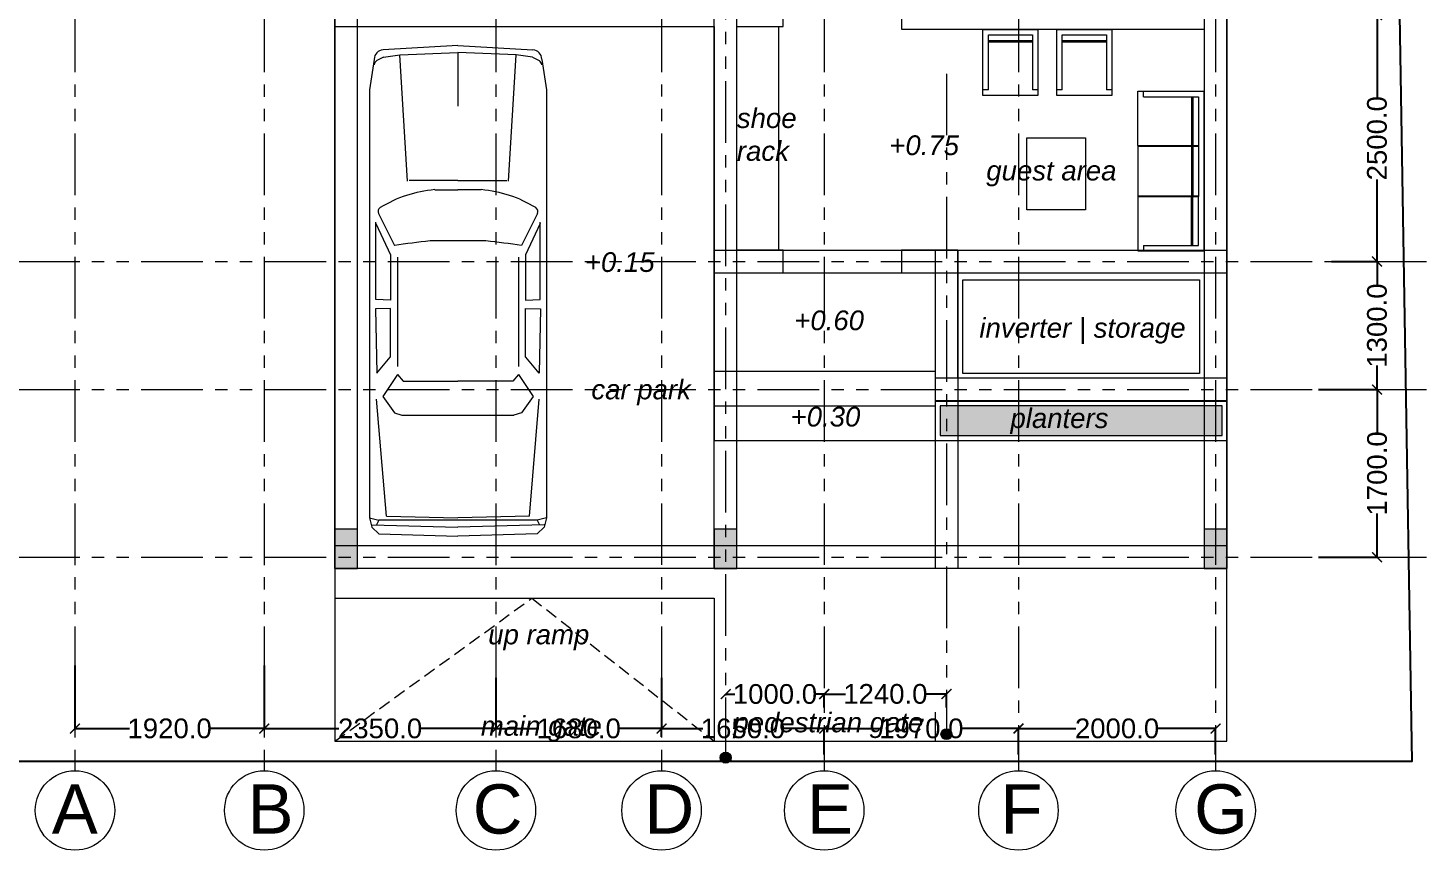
# Model space of a CAD drawing. Header units: millimetres. Extents: x 823088 to 974770, y -118861 to 5314.
# Drawn here: x 906656 to 920769, y -63420 to -55079 of the extents above; entities that cross this region are included whole.
import ezdxf

# ---------------------------------------------------------------- set-up
doc = ezdxf.new("R2010")
doc.units = ezdxf.units.MM
doc.header["$MEASUREMENT"] = 0
doc.linetypes.add('DASHED', pattern=[0.75, 0.5, -0.25])
doc.linetypes.add('PHANTOM', pattern=[2.5, 1.25, -0.25, 0.25, -0.25, 0.25, -0.25])
doc.layers.add('FURNITURE', color=253, linetype='Continuous', lineweight=5)
doc.styles.get("Standard").update_dxf_attribs({"font": 'arial.ttf'})
doc.dimstyles.new('bigdim', dxfattribs={"dimtxt": 200, "dimasz": 100, "dimexe": 0.18, "dimexo": 0.0625, "dimgap": 0.09, "dimtad": 0, "dimdec": 1, "dimzin": 0, "dimdsep": 46, "dimtxsty": 'Standard', "dimblk": 'ARCHTICK', "dimblk1": 'ARCHTICK', "dimblk2": 'ARCHTICK', "dimcen": 0.09, "dimadec": 0, "dimazin": 0, "dimtfac": 1, "dimtdec": 1, "dimtofl": 0, "dimtmove": 0, "dimatfit": 3, "dimfxl": 1, "dimtolj": 1, "dimtzin": 0, "dimarcsym": 0})

# ---------------------------------------------------------------- blocks, each defined once
blk = doc.blocks.new('sdasdas')
at = {"lineweight": 9, "transparency": 33554505}
h = blk.add_hatch(color=3, dxfattribs=at)
h.dxf.hatch_style = 1
h.paths.add_polyline_path([(485403, 21983), (485173, 21983), (485173, 21583), (485403, 21583)])
at = {"color": 3, "lineweight": 9}
blk.add_lwpolyline([(485403, 21983), (485173, 21983), (485173, 21583), (485403, 21583)], close=True, dxfattribs=at)
blk = doc.blocks.new('bvvbbbbvbvbvb')
at = {"color": 6, "lineweight": 30}
for p in [(-14303, -11582), (-10453, -11582), (-5483, -11582)]:
    blk.add_blockref('sdasdas', p, dxfattribs=at)
blk = doc.blocks.new('guest sofa 01')
at = {"layer": 'FURNITURE', "color": 251, "true_color": 0x636466}
for p, q in [((366795, 18380), (366795, 20000)), ((367466, 20000), (366795, 20000)), ((367410, 19944), (366851, 19944)), ((366851, 19944), (366851, 19449)), ((366907, 19944), (366907, 19449)), ((366921, 19944), (366921, 19449)), ((367410, 19944), (367410, 20000)), ((367466, 19449), (367466, 20000)), ((367466, 19449), (366851, 19449)), ((366851, 19442), (366851, 19449)), ((367466, 19442), (366851, 19442)), ((366851, 18939), (366851, 19442)), ((366907, 18939), (366907, 19442)), ((366921, 18939), (366921, 19442)), ((367466, 19442), (367466, 19449)), ((367466, 18939), (367466, 19442)), ((367466, 18939), (366851, 18939)), ((366851, 18931), (366851, 18939)), ((366851, 18436), (366851, 18931)), ((367466, 18931), (366851, 18931)), ((366907, 18436), (366907, 18931)), ((366921, 18436), (366921, 18931)), ((367466, 18931), (367466, 18939)), ((367466, 18931), (367466, 18380)), ((367000, 18380), (366795, 18380)), ((367410, 18436), (366851, 18436)), ((367466, 18380), (367000, 18380)), ((367410, 18436), (367410, 18380)), ((367729, 17753), (367729, 18423)), ((367729, 18423), (368288, 18423)), ((367729, 18367), (367785, 18367)), ((367785, 17809), (367785, 18367)), ((368232, 18367), (368232, 17809)), ((368232, 18367), (368288, 18367)), ((368288, 18423), (368288, 17753)), ((368479, 17753), (368479, 18423)), ((368479, 18423), (369038, 18423)), ((368479, 18367), (368535, 18367)), ((368535, 17809), (368535, 18367)), ((368982, 18367), (368982, 17809)), ((368982, 18367), (369038, 18367)), ((369038, 18423), (369038, 17753)), ((368232, 17878), (367785, 17878)), ((368232, 17864), (367785, 17864)), ((368232, 17809), (367785, 17809)), ((368982, 17878), (368535, 17878)), ((368982, 17864), (368535, 17864)), ((368982, 17809), (368535, 17809)), ((368288, 17753), (367729, 17753)), ((369038, 17753), (368479, 17753))]:
    blk.add_line(p, q, dxfattribs=at)
blk = doc.blocks.new('02PCAR12')
at = {"color": 0, "linetype": 'ByBlock'}
for p, q in [((-207, 37), (-210, 34)), ((-203, 38), (-207, 37)), ((-206, 37), (-207, 0)), ((-203, 38.08), (-204, 34.08)), ((-19, 38), (-203, 38)), ((-6, 36), (-19, 38)), ((-210, 34), (-211, 0)), ((-204, 34.08), (-206, 35.08)), ((-204, -34), (-204, 34)), ((-202.36, 30.78), (-203, 0)), ((-202.36, 30.78), (-152, 35)), ((-150.83, 32.3), (-157.9, 27.3)), ((-141.48, 25.99), (-150.83, 32.3)), ((-113.23, 35.5), (-140.79, 34.89)), ((-140.79, 34.89), (-133.96, 29.23)), ((-113, 29), (-113.23, 35.5)), ((-109.42, 29.02), (-109.19, 35.33)), ((-109.19, 35.33), (-75.91, 35.3)), ((-76.45, 35.3), (-90, 29)), ((-72.15, 34.24), (-85.91, 27.37)), ((-5, 32), (-6.45, 34.89)), ((-5, 32), (-4, 25)), ((0, 0), (-1.8, 32.21)), ((-157.9, 27.3), (-158.93, 24.08)), ((-158.93, 24.08), (-158.93, -24)), ((-141.48, 25.99), (-144.24, 23.52)), ((-91, 26), (-138, 26)), ((-134, 29), (-113, 29)), ((-90, 29), (-109.42, 29.02)), ((-58.25, 21.76), (-4, 25)), ((-4, 25), (-3, 0)), ((-144.24, 23.52), (-144.24, 0)), ((-58, 0), (-58, 21)), ((-84, -12), (-84, 12)), ((-62, 10), (-62, 0)), ((-210, -34), (-211, 0)), ((-206, -37), (-207, 0)), ((-202.36, -30.78), (-203, 0)), ((-144.24, -23.52), (-144.24, 0)), ((-62, -10), (-62, 0)), ((-58, 0), (-58, -21)), ((-3, 0), (-26, 0)), ((-4, -25), (-3, 0)), ((0, 0), (-1.8, -32.21)), ((-141.48, -25.99), (-144.24, -23.52)), ((-58.25, -21.76), (-4, -25)), ((-157.9, -27.3), (-158.93, -24.08)), ((-150.83, -32.3), (-157.9, -27.3)), ((-141.48, -25.99), (-150.83, -32.3)), ((-140.79, -34.89), (-133.96, -29.23)), ((-91, -26), (-138, -26)), ((-134, -29), (-113, -29)), ((-113, -29), (-113.23, -35.5)), ((-90, -29), (-109.42, -29.02)), ((-109.42, -29.02), (-109.19, -35.33)), ((-76.45, -35.3), (-90, -29)), ((-72.15, -34.24), (-85.91, -27.37)), ((-5, -32), (-4, -25)), ((-207, -37), (-210, -34)), ((-204, -34), (-206, -35)), ((-203, -38), (-204, -34)), ((-202.36, -30.69), (-152, -34.92)), ((-113.23, -35.5), (-140.79, -34.89)), ((-109.19, -35.33), (-75.91, -35.3)), ((-5, -32), (-6.45, -34.89)), ((-203, -38), (-207, -37)), ((-19, -38), (-203, -38)), ((-6, -36), (-19, -38))]:
    blk.add_line(p, q, dxfattribs=at)
for centre, radius, start, end in [((-8.24, 34), 2, 26.56505, 90), ((-5.8, 32), 4, 3.01279, 90), ((-71.36, 32.4), 2, 31.5638, 113.12574), ((-115.33, 5.39), 53.61, 4.93792, 31.5638), ((-461.05, -27.14), 379.08, 5.92644, 8.26698), ((-115.33, -5.39), 53.61, 328.4362, 355.06208), ((-461.05, 27.14), 379.08, 351.73302, 354.07356), ((-71.36, -32.4), 2, 246.87426, 328.4362), ((-8.24, -34), 2, 270, 333.43495), ((-5.8, -32), 4, 270, 356.98721)]:
    blk.add_arc(centre, radius, start, end, dxfattribs=at)
blk = doc.blocks.new('asdasdas')
at = {"lineweight": 13, "transparency": 33554559}
h = blk.add_hatch(dxfattribs=at)
h.set_pattern_fill('ANSI31', color=1)
h.set_pattern_definition([(45, (536782.59999, -69353.27626), (-0.08838834765, 0.08838834765), [])])
h.paths.add_polyline_path([(915909, -56997), (918769, -56997), (918769, -56697), (915909, -56697)])
at = {"color": 1, "lineweight": 13}
for p, q in [((915859, -56347), (913619, -56347)), ((913619, -56697), (915859, -56697)), ((915859, -59803), (915859, -60103))]:
    blk.add_line(p, q, dxfattribs=at)
at = {"color": 1, "lineweight": 25}
blk.add_lwpolyline([(920169, -28583), (920695, -60303), (906095, -60303), (902658, -29219)], close=True, dxfattribs=at)
at = {"color": 1, "lineweight": 20}
for points in [[(908939, -44347), (908939, -48577), (909769, -48577), (909769, -52847), (913619, -52847), (913619, -55347), (914319, -55347), (914319, -55117), (913849, -55117), (913849, -52847), (914319, -52847), (914319, -52617), (909999, -52617), (909999, -48347), (909169, -48347), (909169, -44117)], [(915519, -55117), (915519, -55347), (915859, -55347), (915859, -56647), (918819, -56647), (918819, -48347), (917619, -48347), (917619, -45257)], [(917389, -45027), (917389, -48577), (918589, -48577), (918589, -52647), (915519, -52647), (915519, -52877), (918589, -52877), (918589, -56417), (916089, -56417), (916089, -55117), (915519, -55117)]]:
    blk.add_lwpolyline(points, dxfattribs=at)
at = {"color": 1, "lineweight": 13}
for points in [[(909769, -52847), (909769, -60098), (918819, -60098), (918819, -56647)], [(913619, -55347), (913619, -57047), (915859, -57047)], [(909769, -58647), (913619, -58647), (913619, -60098)]]:
    blk.add_lwpolyline(points, dxfattribs=at)
for points in [[(914269, -55117), (913849, -55117), (913849, -52847), (914269, -52847)], [(916139, -55417), (918539, -55417), (918539, -56367), (916139, -56367)], [(915859, -57047), (918819, -57047), (918819, -56647), (915859, -56647)], [(915909, -56997), (918769, -56997), (918769, -56697), (915909, -56697)]]:
    blk.add_lwpolyline(points, close=True, dxfattribs=at)
at = {"color": 1, "lineweight": 5}
blk.add_lwpolyline([(916790, -53979), (917385, -53979), (917385, -54708), (916790, -54708)], close=True, dxfattribs=at)
at = {"color": 1, "linetype": 'DASHED', "lineweight": 5, "ltscale": 250}
blk.add_lwpolyline([(909769, -60098), (911769, -58647), (913619, -60098)], dxfattribs=at)
at = {"color": 1, "lineweight": 5, "rotation": 180}
blk.add_blockref('guest sofa 01', (1285381, -35125), dxfattribs=at)
at = {"layer": 'FURNITURE', "color": 1, "xscale": 23.58490566036198, "yscale": 23.58490566036198, "zscale": 23.58490566036198, "rotation": 90}
blk.add_blockref('02PCAR12', (911019, -53043), dxfattribs=at)
at = {"color": 1, "lineweight": 30, "char_height": 200, "attachment_point": 1}
for s, width, insert in [('{\\fArial|b0|i1|c0|p34;\\C6;shoe rack}', 411, (913848, -53678)), ('{\\fArial|b0|i1|c0|p34;\\C6;+0.75}', 1658.96, (915394, -53953)), ('{\\fArial|b0|i1|c0|p34;\\C6;guest area}', 1741.73, (916378, -54210)), ('{\\fArial|b0|i1|c0|p34;\\C6;+0.15}', 1658.96, (912306, -55138)), ('{\\fArial|b0|i1|c0|p34;\\C6;+0.60}', 1658.96, (914430, -55729)), ('{\\fArial|b0|i1|c0|p34;\\C6;inverter | storage}', 2386.33, (916308, -55805)), ('{\\fArial|b0|i1|c0|p34;\\C6;car park}', 1658.96, (912372, -56430)), ('{\\fArial|b0|i1|c0|p34;\\C6;+0.30}', 1658.96, (914393, -56706)), ('{\\fArial|b0|i1|c0|p34;\\C6;planters}', 2386.33, (916623, -56721)), ('{\\fArial|b0|i1|c0|p34;\\C6;up ramp}', 1658.96, (911326, -58915)), ('{\\fArial|b0|i1|c0|p34;\\C6;main gate}', 1658.96, (911251, -59842)), ('{\\fArial|b0|i1|c0|p34;\\C6;pedestrian gate}', 3224, (913813, -59807))]:
    blk.add_mtext_dynamic_manual_height_columns(s, width=width, gutter_width=1, heights=[0], dxfattribs=dict(at, insert=insert))
blk = doc.blocks.new('_ArchTick')
at = {"color": 0, "linetype": 'ByBlock', "lineweight": 9, "const_width": 0.15}
blk.add_lwpolyline([(-0.5, -0.5), (0.5, 0.5)], dxfattribs=at)
blk = doc.blocks.new('*D87')
at = {"color": 0, "lineweight": -2, "transparency": 16777216}
for p, q in [((919878, -54949), (920342, -54949)), ((920341, -54949), (920341, -55783)), ((920341, -57449), (920341, -56616)), ((919878, -57449), (920342, -57449))]:
    blk.add_line(p, q, dxfattribs=at)
at = {"layer": 'Defpoints', "color": 0, "lineweight": 9, "transparency": 16777216}
for p in [(919878, -54949), (919878, -57449), (920341, -57449)]:
    blk.add_point(p, dxfattribs=at)
at = {"color": 0, "lineweight": -2, "transparency": 16777216, "xscale": 100, "yscale": 100, "zscale": 100}
for p, rotation in [((920341, -54949), 90), ((920341, -57449), 270)]:
    blk.add_blockref('_ArchTick', p, dxfattribs=dict(at, rotation=rotation))
at = {"color": 0, "lineweight": 9, "transparency": 16777216, "insert": (920341, -56199), "char_height": 200, "attachment_point": 5, "rotation": 90}
blk.add_mtext('\\A1;2500.0', dxfattribs=at)
blk = doc.blocks.new('*D89')
at = {"color": 0, "lineweight": -2, "transparency": 16777216}
for p, q in [((920110, -57449), (920342, -57449)), ((920341, -57449), (920341, -57694)), ((920341, -58749), (920341, -58505)), ((920110, -58749), (920342, -58749))]:
    blk.add_line(p, q, dxfattribs=at)
at = {"layer": 'Defpoints', "color": 0, "lineweight": 9, "transparency": 16777216}
for p in [(920110, -57449), (920110, -58749), (920341, -58749)]:
    blk.add_point(p, dxfattribs=at)
at = {"color": 0, "lineweight": -2, "transparency": 16777216, "xscale": 100, "yscale": 100, "zscale": 100}
for p, rotation in [((920341, -57449), 90), ((920341, -58749), 270)]:
    blk.add_blockref('_ArchTick', p, dxfattribs=dict(at, rotation=rotation))
at = {"color": 0, "lineweight": 9, "transparency": 16777216, "insert": (920341, -58099), "char_height": 200, "attachment_point": 5, "rotation": 90}
blk.add_mtext('\\A1;1300.0', dxfattribs=at)
blk = doc.blocks.new('*D90')
at = {"color": 0, "lineweight": -2, "transparency": 16777216}
for p, q in [((919746, -58749), (920342, -58749)), ((920342, -58749), (920342, -59194)), ((920342, -60449), (920342, -60005)), ((919746, -60449), (920342, -60449))]:
    blk.add_line(p, q, dxfattribs=at)
at = {"layer": 'Defpoints', "color": 0, "lineweight": 9, "transparency": 16777216}
for p in [(919746, -58749), (919746, -60449), (920342, -60449)]:
    blk.add_point(p, dxfattribs=at)
at = {"color": 0, "lineweight": -2, "transparency": 16777216, "xscale": 100, "yscale": 100, "zscale": 100}
for p, rotation in [((920342, -58749), 90), ((920342, -60449), 270)]:
    blk.add_blockref('_ArchTick', p, dxfattribs=dict(at, rotation=rotation))
at = {"color": 0, "lineweight": 9, "transparency": 16777216, "insert": (920342, -59599), "char_height": 200, "attachment_point": 5, "rotation": 90}
blk.add_mtext('\\A1;1700.0', dxfattribs=at)
blk = doc.blocks.new('*D106')
at = {"color": 0, "lineweight": -2, "transparency": 16777216}
for p, q in [((907134, -61546), (907134, -62186)), ((909054, -61546), (909054, -62186)), ((907134, -62186), (907688, -62186)), ((909054, -62186), (908499, -62186))]:
    blk.add_line(p, q, dxfattribs=at)
at = {"layer": 'Defpoints', "color": 0, "lineweight": 9, "transparency": 16777216}
for p in [(907134, -61546), (909054, -61546), (909054, -62186)]:
    blk.add_point(p, dxfattribs=at)
at = {"color": 0, "lineweight": -2, "transparency": 16777216, "xscale": 100, "yscale": 100, "zscale": 100, "rotation": 180}
blk.add_blockref('_ArchTick', (907134, -62186), dxfattribs=at)
at = {"color": 0, "lineweight": -2, "transparency": 16777216, "xscale": 100, "yscale": 100, "zscale": 100}
blk.add_blockref('_ArchTick', (909054, -62186), dxfattribs=at)
at = {"color": 0, "lineweight": 9, "transparency": 16777216, "insert": (908094, -62186), "char_height": 200, "attachment_point": 5}
blk.add_mtext('\\A1;1920.0', dxfattribs=at)
blk = doc.blocks.new('*D107')
at = {"color": 0, "lineweight": -2, "transparency": 16777216}
for p, q in [((909054, -61673), (909054, -62186)), ((911404, -61673), (911404, -62186)), ((909054, -62186), (909812, -62186)), ((911404, -62186), (910645, -62186))]:
    blk.add_line(p, q, dxfattribs=at)
at = {"layer": 'Defpoints', "color": 0, "lineweight": 9, "transparency": 16777216}
for p in [(909054, -61672), (911404, -61672), (911404, -62186)]:
    blk.add_point(p, dxfattribs=at)
at = {"color": 0, "lineweight": -2, "transparency": 16777216, "xscale": 100, "yscale": 100, "zscale": 100, "rotation": 180}
blk.add_blockref('_ArchTick', (909054, -62186), dxfattribs=at)
at = {"color": 0, "lineweight": -2, "transparency": 16777216, "xscale": 100, "yscale": 100, "zscale": 100}
blk.add_blockref('_ArchTick', (911404, -62186), dxfattribs=at)
at = {"color": 0, "lineweight": 9, "transparency": 16777216, "insert": (910229, -62186), "char_height": 200, "attachment_point": 5}
blk.add_mtext('\\A1;2350.0', dxfattribs=at)
blk = doc.blocks.new('*D108')
at = {"color": 0, "lineweight": -2, "transparency": 16777216}
for p, q in [((911404, -61673), (911404, -62186)), ((913084, -61673), (913084, -62186)), ((911404, -62186), (911838, -62186)), ((913084, -62186), (912649, -62186))]:
    blk.add_line(p, q, dxfattribs=at)
at = {"layer": 'Defpoints', "color": 0, "lineweight": 9, "transparency": 16777216}
for p in [(911404, -61672), (913084, -61672), (913084, -62186)]:
    blk.add_point(p, dxfattribs=at)
at = {"color": 0, "lineweight": -2, "transparency": 16777216, "xscale": 100, "yscale": 100, "zscale": 100, "rotation": 180}
blk.add_blockref('_ArchTick', (911404, -62186), dxfattribs=at)
at = {"color": 0, "lineweight": -2, "transparency": 16777216, "xscale": 100, "yscale": 100, "zscale": 100}
blk.add_blockref('_ArchTick', (913084, -62186), dxfattribs=at)
at = {"color": 0, "lineweight": 9, "transparency": 16777216, "insert": (912244, -62186), "char_height": 200, "attachment_point": 5}
blk.add_mtext('\\A1;1680.0', dxfattribs=at)
blk = doc.blocks.new('*D110')
at = {"color": 0, "lineweight": -2, "transparency": 16777216}
for p, q in [((913084, -62272), (913084, -62186)), ((913084, -62186), (913503, -62186)), ((914734, -62186), (914314, -62186)), ((914734, -62272), (914734, -62186))]:
    blk.add_line(p, q, dxfattribs=at)
at = {"layer": 'Defpoints', "color": 0, "lineweight": 9, "transparency": 16777216}
for p in [(914734, -62186), (913084, -62272), (914734, -62272)]:
    blk.add_point(p, dxfattribs=at)
at = {"color": 0, "lineweight": -2, "transparency": 16777216, "xscale": 100, "yscale": 100, "zscale": 100, "rotation": 180}
blk.add_blockref('_ArchTick', (913084, -62186), dxfattribs=at)
at = {"color": 0, "lineweight": -2, "transparency": 16777216, "xscale": 100, "yscale": 100, "zscale": 100}
blk.add_blockref('_ArchTick', (914734, -62186), dxfattribs=at)
at = {"color": 0, "lineweight": 9, "transparency": 16777216, "insert": (913909, -62186), "char_height": 200, "attachment_point": 5}
blk.add_mtext('\\A1;1650.0', dxfattribs=at)
blk = doc.blocks.new('*D111')
at = {"color": 0, "lineweight": -2, "transparency": 16777216}
for p, q in [((913734, -61850), (913734, -61836)), ((913734, -61837), (913828, -61837)), ((914734, -61837), (914639, -61837)), ((914734, -61850), (914734, -61836))]:
    blk.add_line(p, q, dxfattribs=at)
at = {"layer": 'Defpoints', "color": 0, "lineweight": 9, "transparency": 16777216}
for p in [(913734, -61837), (913734, -61850), (914734, -61850)]:
    blk.add_point(p, dxfattribs=at)
at = {"color": 0, "lineweight": -2, "transparency": 16777216, "xscale": 100, "yscale": 100, "zscale": 100, "rotation": 180}
blk.add_blockref('_ArchTick', (913734, -61837), dxfattribs=at)
at = {"color": 0, "lineweight": -2, "transparency": 16777216, "xscale": 100, "yscale": 100, "zscale": 100}
blk.add_blockref('_ArchTick', (914734, -61837), dxfattribs=at)
at = {"color": 0, "lineweight": 9, "transparency": 16777216, "insert": (914234, -61837), "char_height": 200, "attachment_point": 5}
blk.add_mtext('\\A1;1000.0', dxfattribs=at)
blk = doc.blocks.new('*D112')
at = {"color": 0, "lineweight": -2, "transparency": 16777216}
for p, q in [((914734, -61974), (914734, -61836)), ((914734, -61836), (914948, -61836)), ((915974, -61836), (915759, -61836)), ((915974, -61974), (915974, -61836))]:
    blk.add_line(p, q, dxfattribs=at)
at = {"layer": 'Defpoints', "color": 0, "lineweight": 9, "transparency": 16777216}
for p in [(915974, -61836), (914734, -61974), (915974, -61974)]:
    blk.add_point(p, dxfattribs=at)
at = {"color": 0, "lineweight": -2, "transparency": 16777216, "xscale": 100, "yscale": 100, "zscale": 100, "rotation": 180}
blk.add_blockref('_ArchTick', (914734, -61836), dxfattribs=at)
at = {"color": 0, "lineweight": -2, "transparency": 16777216, "xscale": 100, "yscale": 100, "zscale": 100}
blk.add_blockref('_ArchTick', (915974, -61836), dxfattribs=at)
at = {"color": 0, "lineweight": 9, "transparency": 16777216, "insert": (915354, -61836), "char_height": 200, "attachment_point": 5}
blk.add_mtext('\\A1;1240.0', dxfattribs=at)
blk = doc.blocks.new('*D113')
at = {"color": 0, "lineweight": -2, "transparency": 16777216}
for p, q in [((914734, -62451), (914734, -62186)), ((914734, -62186), (915313, -62186)), ((916704, -62186), (916124, -62186)), ((916704, -62451), (916704, -62186))]:
    blk.add_line(p, q, dxfattribs=at)
at = {"layer": 'Defpoints', "color": 0, "lineweight": 9, "transparency": 16777216}
for p in [(916704, -62186), (914734, -62451), (916704, -62451)]:
    blk.add_point(p, dxfattribs=at)
at = {"color": 0, "lineweight": -2, "transparency": 16777216, "xscale": 100, "yscale": 100, "zscale": 100, "rotation": 180}
blk.add_blockref('_ArchTick', (914734, -62186), dxfattribs=at)
at = {"color": 0, "lineweight": -2, "transparency": 16777216, "xscale": 100, "yscale": 100, "zscale": 100}
blk.add_blockref('_ArchTick', (916704, -62186), dxfattribs=at)
at = {"color": 0, "lineweight": 9, "transparency": 16777216, "insert": (915719, -62186), "char_height": 200, "attachment_point": 5}
blk.add_mtext('\\A1;1970.0', dxfattribs=at)
blk = doc.blocks.new('*D114')
at = {"color": 0, "lineweight": -2, "transparency": 16777216}
for p, q in [((916704, -62451), (916704, -62186)), ((916704, -62186), (917287, -62186)), ((918704, -62186), (918120, -62186)), ((918704, -62451), (918704, -62186))]:
    blk.add_line(p, q, dxfattribs=at)
at = {"layer": 'Defpoints', "color": 0, "lineweight": 9, "transparency": 16777216}
for p in [(918704, -62186), (916704, -62451), (918704, -62451)]:
    blk.add_point(p, dxfattribs=at)
at = {"color": 0, "lineweight": -2, "transparency": 16777216, "xscale": 100, "yscale": 100, "zscale": 100, "rotation": 180}
blk.add_blockref('_ArchTick', (916704, -62186), dxfattribs=at)
at = {"color": 0, "lineweight": -2, "transparency": 16777216, "xscale": 100, "yscale": 100, "zscale": 100}
blk.add_blockref('_ArchTick', (918704, -62186), dxfattribs=at)
at = {"color": 0, "lineweight": 9, "transparency": 16777216, "insert": (917704, -62186), "char_height": 200, "attachment_point": 5}
blk.add_mtext('\\A1;2000.0', dxfattribs=at)

msp = doc.modelspace()

# ---------------------------------------------------------------- hatches: boundary and pattern name
at = {"lineweight": 9}
h = msp.add_hatch(color=8, dxfattribs=at)
h.dxf.hatch_style = 1
h.paths.add_polyline_path([(916029.43, -62243.25, 1), (915918.31, -62243.25, 1)])
h = msp.add_hatch(color=8, dxfattribs=at)
h.dxf.hatch_style = 1
h.paths.add_polyline_path([(913789.43, -62481.58, 1), (913678.31, -62481.58, 1)])

# ---------------------------------------------------------------- linework, layer by layer
at = {"color": 8, "linetype": 'PHANTOM', "lineweight": 9, "ltscale": 500}
for p, q in [((907133.85, -37402.6), (907133.85, -62614.1)), ((909053.85, -37402.6), (909053.85, -62614.1)), ((911403.85, -37402.6), (911403.85, -62614.1)), ((913083.87, -37402.52), (913083.87, -62614.02)), ((914733.87, -37402.52), (914733.87, -62614.02)), ((916703.87, -37402.52), (916703.87, -62614.02)), ((918703.87, -37402.52), (918703.87, -62614.02)), ((913733.87, -48120.07), (913733.87, -62426.02)), ((915973.87, -55544.34), (915973.87, -62187.69)), ((905306.63, -57449.19), (920842.13, -57449.19)), ((905306.63, -58749.19), (920842.13, -58749.19)), ((905306.63, -60449.19), (920842.13, -60449.19))]:
    msp.add_line(p, q, dxfattribs=at)
at = {"color": 6, "lineweight": 9}
for p, q in [((909768.87, -60564.19), (909768.87, -50564.19)), ((909998.87, -60564.19), (909998.87, -50564.19)), ((918588.87, -50564.19), (918588.87, -60564.19)), ((918818.87, -50564.19), (918818.87, -60564.19)), ((913618.87, -60564.19), (913618.87, -54834.19)), ((913848.87, -60564.19), (913848.87, -54834.19)), ((913618.87, -57334.19), (918818.87, -57334.19)), ((915858.87, -57334.19), (915858.87, -60564.19)), ((916088.87, -57334.19), (916088.87, -60564.19)), ((913618.87, -57564.19), (918818.87, -57564.19)), ((918818.87, -58634.19), (915858.87, -58634.19)), ((918818.87, -58864.19), (915858.87, -58864.19)), ((918818.87, -60334.19), (909768.87, -60334.19)), ((918818.87, -60564.19), (909768.87, -60564.19))]:
    msp.add_line(p, q, dxfattribs=at)
at = {"color": 8, "lineweight": 9}
for centre in [(915973.87, -62243.25), (913733.87, -62481.58)]:
    msp.add_circle(centre, 55.56, dxfattribs=at)
at = {"color": 3, "lineweight": 9}
for centre in [(907134.05, -63017), (909054.05, -63017), (911403.85, -63017), (913083.87, -63016.93), (914733.87, -63016.93), (916703.87, -63016.93), (918703.87, -63016.93)]:
    msp.add_circle(centre, 402.91, dxfattribs=at)

# ---------------------------------------------------------------- block references
at = {"color": 8, "lineweight": 9}
msp.add_blockref('asdasdas', (0, -2217.27), dxfattribs=at)
at = {"color": 6, "lineweight": -3}
msp.add_blockref('bvvbbbbvbvbvb', (438898.37, -70565.25), dxfattribs=at)

# ---------------------------------------------------------------- texts
at = {"color": 8, "lineweight": 9, "char_height": 500, "attachment_point": 1}
for s, insert in [('{\\C256;A}', (906899.23, -62751.97)), ('{\\C256;B}', (908884.74, -62751.97)), ('{\\C256;C}', (911169.03, -62751.97)), ('{\\C256;D}', (912910.4, -62751.89)), ('{\\C256;E}', (914559.52, -62751.89)), ('{\\C256;F}', (916521.93, -62751.89)), ('{\\C256;G}', (918486.01, -62751.89))]:
    msp.add_mtext_dynamic_manual_height_columns(s, width=2891.5, gutter_width=1, heights=[0], dxfattribs=dict(at, insert=insert))

# ---------------------------------------------------------------- dimensions: what is measured, and where the dimension line sits
at = {"color": 8, "lineweight": 9}
for base, p1, p2, picture, middle in [((920341.43, -57449.19), (919878.12, -54949.19), (919878.12, -57449.19), '*D87', (920341.43, -56199.19)), ((920341.43, -58749.19), (920109.9, -57449.19), (920109.9, -58749.19), '*D89', (920341.43, -58099.19)), ((920341.61, -60449.19), (919745.55, -58749.19), (919745.55, -60449.19), '*D90', (920341.61, -59599.19))]:
    dim = msp.add_linear_dim(base=base, p1=p1, p2=p2, angle=90, dimstyle='bigdim', dxfattribs=at)
    dim.commit()
    dim.dimension.update_dxf_attribs({"geometry": picture, "text_midpoint": middle})
for base, p1, p2, picture, middle in [((909053.85, -62185.74), (907133.85, -61545.88), (909053.85, -61545.88), '*D106', (908093.85, -62185.74)), ((911403.85, -62185.74), (909053.85, -61672.45), (911403.85, -61672.45), '*D107', (910228.85, -62185.74)), ((913083.87, -62185.92), (911403.85, -61672.45), (913083.87, -61672.45), '*D108', (912243.86, -62185.92)), ((913733.87, -61836.51), (914733.87, -61850.3), (913733.87, -61850.3), '*D111', (914233.87, -61836.51)), ((915973.87, -61836.13), (914733.87, -61974.36), (915973.87, -61974.36), '*D112', (915353.87, -61836.13)), ((914733.87, -62186.1), (913083.87, -62271.73), (914733.87, -62271.73), '*D110', (913908.87, -62186.1)), ((916703.87, -62185.92), (914733.87, -62451.2), (916703.87, -62451.2), '*D113', (915718.87, -62185.92)), ((918703.87, -62185.92), (916703.87, -62451.2), (918703.87, -62451.2), '*D114', (917703.87, -62185.92))]:
    dim = msp.add_linear_dim(base=base, p1=p1, p2=p2, dimstyle='bigdim', dxfattribs=at)
    dim.commit()
    dim.dimension.update_dxf_attribs({"geometry": picture, "text_midpoint": middle})

doc.saveas('drawing.dxf')
